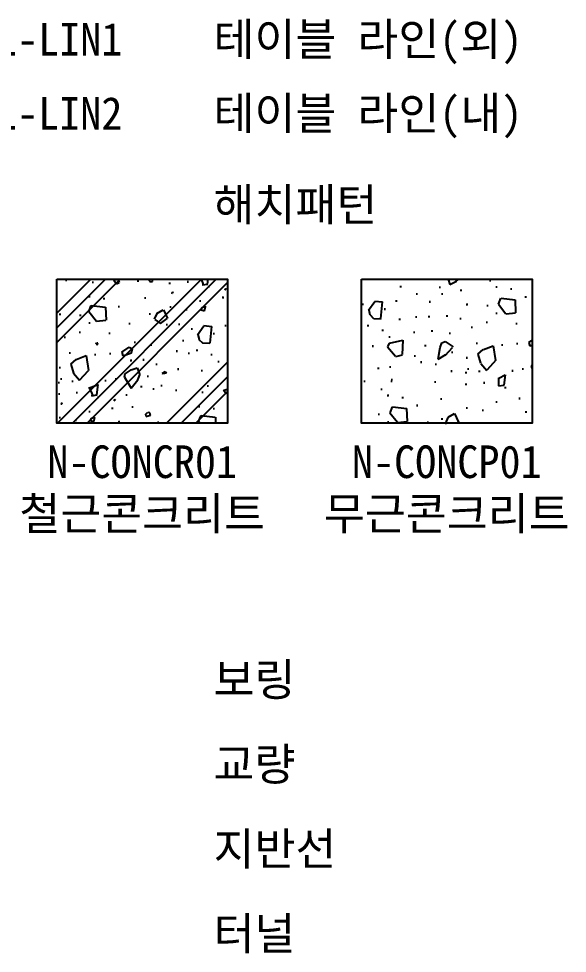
# Model space of a CAD drawing. Header units: millimetres. Extents: x 0 to 841, y 0 to 594.
# Drawn here: x 445 to 529.1, y 150.2 to 293.3 of the extents above; entities that cross this region are included whole.
import ezdxf
from ezdxf.enums import TextEntityAlignment as Align

# ---------------------------------------------------------------- set-up
doc = ezdxf.new("R2010")
doc.units = ezdxf.units.MM
doc.header["$LTSCALE"] = 1000
doc.header["$MEASUREMENT"] = 0
for name, color, linetype in [('CR-BORE', 2, 'Continuous'), ('CR-BRDG', 4, 'Continuous'), ('CR-GRND', 3, 'Continuous'), ('CR-TUNL', 4, 'Continuous'), ('CS-TABL-LIN1', 4, 'Continuous'), ('CS-TABL-LIN2', 1, 'Continuous'), ('CZ-PATT', 1, 'Continuous')]:
    doc.layers.add(name, color=color, linetype=linetype)
doc.styles.add('굴림체', font='GulimChe')

msp = doc.modelspace()

# ---------------------------------------------------------------- hatches: boundary and pattern name
at = {"layer": 'CZ-PATT'}
h = msp.add_hatch(dxfattribs=at)
h.set_pattern_fill('N-CONCR01', color=256, scale=40, style=0)
h.set_pattern_definition([(40.56962296230001, (-122.79176933249573, 1.2627554281887114), (237.44758413992787, 203.787047320308), [1.1052000000000002, -1539.498219684]), (30.05048308730002, (-113.81176933249571, 7.488755428188597), (321.87951486648956, 187.23736758755194), [0.02, -645.8401068399999]), (339.95659841310004, (-123.71576933249571, 5.4071554281886165), (50.63109956815352, -16.689974071203665), [0.020000000000000004, -341.2675355836]), (0.23781152883499998, (-109.67176933249539, 1.2425954281886789), (16.970562748471558, 16.970562748484856), [0, -33.80112231116]), (348.9099370412, (-124.3037693324955, -4.804844571811373), (33.80083115831078, 0.14029433866305063), [0.12479999999999974, -85.91381240999978]), (30.05048308730002, (-115.56376933249567, -12.548844571811514), (321.87951486648956, 187.23736758755194), [0.02, -645.8401068399999]), (19.9816361577, (-118.58376933249565, -3.796844571811336), (372.3703200962176, 136.74656235800643), [0.02, -450.225505972]), (30.05048308730002, (-119.68776933249546, -16.67284457181131), (321.87951486648956, 187.23736758755194), [0.02, -645.8401068399999]), (18.6247258276, (-113.5157693324955, 0.36755542818855247), (16.970562748504978, 16.970562748449204), [0.9615999999999978, -52.615595423999835]), (19.9816361577, (-122.53576933249542, -12.112844571811365), (372.3703200962176, 136.74656235800643), [0.02, -450.225505972]), (339.95659841310004, (-116.06376933249567, -9.77284457181122), (50.63109956815352, -16.689974071203665), [0.020000000000000004, -341.2675355836]), (39.99902221640001, (-113.54776933249559, 1.8531554281885292), (423.98348003606407, 356.6624063964921), [0.020000000000000004, -819.0982105319999]), (19.9816361577, (-119.08776933249555, 2.727155428188782), (372.3703200962176, 136.74656235800643), [0.02, -450.225505972]), (14.9501479909, (-124.60776933249554, -1.53564457181119), (186.11501287894527, 51.47286559987325), [0.020000000000000004, -332.7010206844]), (19.9816361577, (-109.40776933249572, -7.644844571811291), (372.3703200962176, 136.74656235800643), [0.02, -450.225505972]), (63.2927336041, (-118.9277693324957, 4.387155428188635), (17.110857087151743, 50.77139390684788), [0.19484000000000004, -75.63731590680003]), (348.9099370412, (-125.46376933249576, 5.523155428188602), (33.80083115831078, 0.14029433866305063), [0.22227999999999948, -85.81633240999979]), (19.9816361577, (-130.85576933249558, 2.5991554281886238), (372.3703200962176, 136.74656235800643), [0.02, -450.225505972]), (71.3752741724, (-124.18376933249556, -4.82884457181126), (0.14029433862690954, 33.80083115832859), [0.15480000000000002, -53.42239542400001]), (19.9816361577, (-109.4237693324958, -7.652844571811329), (372.3703200962176, 136.74656235800643), [0.02, -450.225505972]), (30.05048308730002, (-115.44936933249573, 10.0851554281885), (321.87951486648956, 187.23736758755194), [0.02, -645.8401068399999]), (30.05048308730002, (-123.17976933249571, -9.588844571811478), (321.87951486648956, 187.23736758755194), [0.02, -645.8401068399999]), (5.428166986109999, (-118.87576933249557, 7.867155428188656), (152.1738873819329, 17.531740103031574), [1.4744000000000002, -185.3380640848]), (272.2525534086, (-117.46376933249581, 9.987155428188547), (15.427325023307333, -354.83857999296947), [1.9919999999999958, -386.9479506443991]), (19.9816361577, (-111.01176933249553, -0.5908445718114308), (372.3703200962176, 136.74656235800643), [0.02, -450.225505972]), (355.03965932169, (-106.66376933249558, -2.7008445718113325), (33.80083115832426, 0.14029433863666396), [0.020000000000000004, -186.513030056]), (19.9816361577, (-120.4317693324956, -13.55284457181142), (372.3703200962176, 136.74656235800643), [0.02, -450.225505972]), (341.7557757649, (-114.7437693324955, -13.652844571811329), (33.800831158325174, 0.140294338644813), [0.4120000000000001, -52.899007099600006]), (0.23781152883499998, (-110.48776933249565, 4.207155428188798), (16.970562748471558, 16.970562748484856), [0.020000000000000004, -33.78112231116]), (28.9376995482, (-132.7397693324956, -3.408844571811187), (152.454476059203, 85.13340241959403), [0.44799999999999884, -773.7766349919981]), (30.05048308730002, (-124.59576933249537, -3.2964445718112074), (321.87951486648956, 187.23736758755194), [0.02, -645.8401068399999]), (19.9816361577, (-124.27976933249556, -0.9648445718112271), (372.3703200962176, 136.74656235800643), [0.02, -450.225505972]), (81.157492868, (-128.66776933249548, 0.30875542818876056), (17.391445764484423, 118.37305622356996), [1.8355999999999955, -562.9414448759981]), (344.95019802620004, (-117.69176933249543, 11.295155428188536), (135.0630302946654, -33.239653803710375), [0.020000000000000004, -192.26956707320005]), (44.99999999999999, (-135.1724093324956, -3.4242045718112877), (-16.83026840982927, 16.83026840982927), []), (339.95659841310004, (-121.4277693324957, 6.175155428188646), (50.63109956815352, -16.689974071203665), [0.020000000000000004, -341.2675355836]), (50.345017836699995, (-113.54376933249569, -2.4004445718114766), (322.72128089902924, 390.04235453816506), [1.6360000000000001, -1275.9190464600001]), (285.9879196207, (-114.98376933249574, 3.107155428188662), (83.30957601743302, -286.95632899916495), [0.576, -543.7606125840001]), (19.9816361577, (-122.9537693324956, 2.9911554281886765), (372.3703200962176, 136.74656235800643), [0.02, -450.225505972]), (34.957317556999996, (-123.51176933249553, -13.704844571811464), (338.9903719552257, 238.00876149577434), [0.02, -682.4365163719999]), (344.95019802620004, (-129.22376933249552, -0.22484457181144535), (135.0630302946654, -33.239653803710375), [0.020000000000000004, -192.26956707320005]), (279.55801392899997, (-114.82376933249543, -13.136844571811253), (49.50874485919332, -287.0966233376425), [0.5303999999999982, -496.12550329999885]), (30.05048308730002, (-122.56776933249557, -1.3396445718112773), (321.87951486648956, 187.23736758755194), [0.02, -645.8401068399999]), (30.05048308730002, (-115.41976933249543, -7.556844571811325), (321.87951486648956, 187.23736758755194), [0.02, -645.8401068399999]), (34.957317556999996, (-111.99176933249555, -2.180844571811349), (338.9903719552257, 238.00876149577434), [0.02, -682.4365163719999]), (315, (-120.1165693324956, -11.92764457181147), (16.97056274847714, 16.970562748477143), [0.7583200000000002, -23.04327384356]), (291.0746817953, (-112.62376933249561, 0.6751554281886456), (150.49035531874492, -388.0782337982889), [1.1400000000000003, -649.8349752760003]), (19.9816361577, (-135.55976933249576, -2.1892445718112867), (372.3703200962176, 136.74656235800643), [0.02, -450.225505972]), (348.9099370412, (-119.3037693324955, -6.892844571811338), (33.80083115831078, 0.14029433866305063), [0.2223999999999994, -85.81621240999978]), (22.9993510214, (-125.78376933249547, 5.387155428188635), (118.51335056209358, 51.19227692267209), [0.3320000000000001, -698.5617116680003]), (21.5447871404, (-121.95176933249559, 1.9831554281886392), (169.28474446880557, 68.30313400975419), [1.6312000000000004, -416.9560401360001]), (19.9816361577, (-117.83976933249551, -11.00884457181133), (372.3703200962176, 136.74656235800643), [0.02, -450.225505972]), (39.99902221640001, (-126.47176933249557, 1.4471554281885801), (423.98348003606407, 356.6624063964921), [0.020000000000000004, -819.0982105319999]), (19.72079624200001, (-120.06376933249572, -2.4072445718113613), (473.9131079081376, 170.96827653158883), [1.5919999999999999, -555.7836246439998]), (35.61450461, (-114.96776933249566, 3.091155428188813), (16.970562748465316, 16.970562748478056), [1.3596000000000004, -144.59421416560005]), (34.957317556999996, (-121.84376933249541, -3.0764445718114075), (338.9903719552257, 238.00876149577434), [0.02, -682.4365163719999]), (19.9816361577, (-131.46376933249576, 0.0887554281885059), (372.3703200962176, 136.74656235800643), [0.02, -450.225505972]), (30.05048308730002, (-124.50776933249563, 0.7461554281885587), (321.87951486648956, 187.23736758755194), [0.02, -645.8401068399999]), (44.99999999999999, (-127.81856933249537, -10.778044571811279), (-16.83026840982927, 16.83026840982927), []), (19.9816361577, (-117.48776933249565, -1.2388445718113417), (372.3703200962176, 136.74656235800643), [0.02, -450.225505972]), (330.0502578346, (-116.4237693324958, -5.484844571811209), (236.0446407538119, -134.22126426286727), [0.020000000000000004, -369.68538356399995]), (339.95659841310004, (-116.06376933249567, -9.77284457181122), (50.63109956815352, -16.689974071203665), [0.020000000000000004, -341.2675355836]), (19.9816361577, (-124.29576933249564, -0.9716445718113391), (372.3703200962176, 136.74656235800643), [0.02, -450.225505972]), (346.972735822, (-114.82376933249543, -13.136844571811253), (219.4949610212372, -49.78933353651256), [0.5815999999999983, -588.6361003839983]), (19.9816361577, (-119.41976933249543, 13.791155428188631), (372.3703200962176, 136.74656235800643), [0.02, -450.225505972]), (30.05048308730002, (-115.5797693324958, -12.556844571811325), (321.87951486648956, 187.23736758755194), [0.02, -645.8401068399999]), (30.05048308730002, (-124.49176933249555, 0.7559554281885994), (321.87951486648956, 187.23736758755194), [0.02, -645.8401068399999]), (44.99999999999999, (-111.33856933249535, -6.42644457181132), (-16.83026840982927, 16.83026840982927), [0.49284, -23.50716]), (30.05048308730002, (-111.65736933249536, 1.9327554281885577), (321.87951486648956, 187.23736758755194), [0.02, -645.8401068399999]), (19.9816361577, (-122.97176933249563, 2.9831554281886383), (372.3703200962176, 136.74656235800643), [0.02, -450.225505972]), (19.9816361577, (-109.0557693324954, -8.692844571811293), (372.3703200962176, 136.74656235800643), [0.02, -450.225505972]), (308.3126965349, (-120.0237693324957, 9.323155428188784), (386.6752904110468, -488.49866690144046), [1.8544, -1028.625023712]), (34.957317556999996, (-112.90776933249577, -8.680844571811349), (338.9903719552257, 238.00876149577434), [0.02, -682.4365163719999]), (19.9816361577, (-116.77576933249571, 2.903155428188711), (372.3703200962176, 136.74656235800643), [0.02, -450.225505972]), (19.9816361577, (-106.31576933249562, 0.5159554281885903), (372.3703200962176, 136.74656235800643), [0.02, -450.225505972]), (349.9180709636, (-121.34416933249577, 8.743555428188756), (287.09662333770495, -49.5087448590801), [0.020000000000000004, -377.33551134800007]), (82.92639340859999, (-118.78376933249547, -3.4368445718114344), (17.531740102968968, 152.17388738196053), [1.5800000000000003, -424.38293290400003]), (286.9055920705, (-122.78376933249547, 1.263155428188611), (16.689974071218213, -50.63109956823851), [1.4400000000000002, -457.23100004799994]), (39.99902221640001, (-125.05576933249546, -9.656844571811238), (423.98348003606407, 356.6624063964921), [0.020000000000000004, -819.0982105319999]), (63.2927336041, (-125.94376933249578, 5.043155428188584), (17.110857087151743, 50.77139390684788), [0.3896800000000001, -75.44247590680003]), (30.05048308730002, (-119.70376933249554, -16.68084457181112), (321.87951486648956, 187.23736758755194), [0.02, -645.8401068399999]), (19.9816361577, (-120.41576933249553, -13.544844571811609), (372.3703200962176, 136.74656235800643), [0.02, -450.225505972]), (0.23781152883499998, (-122.0237693324957, -7.332844571811396), (16.970562748471558, 16.970562748484856), [0.020000000000000004, -33.78112231116]), (344.95019802620004, (-129.22376933249552, -0.22884457181135076), (135.0630302946654, -33.239653803710375), [0.020000000000000004, -192.26956707320005]), (20.9497543705, (-128.12776933249552, 2.823155428188784), (220.05613837576732, 85.41399109674578), [0.5572000000000001, -525.0736452040001]), (31.075259980899997, (-114.46376933249576, -0.19684457181119808), (16.970562748504417, 16.970562748475558), [1.1000000000000003, -97.8066017488]), (278.5190643601, (-120.43576933249557, 2.579155428188642), (49.368450520573006, -320.89745449600423), [2.3080000000000007, -441.72135785600017]), (355.03965932169, (-106.66376933249558, -2.7008445718113325), (33.80083115832426, 0.14029433863666396), [0.020000000000000004, -186.513030056]), (355.03965932169, (-118.18376933249556, -14.212844571811274), (33.80083115832426, 0.14029433863666396), [0.020000000000000004, -186.513030056]), (39.99902221640001, (-125.07176933249548, -9.668844571811405), (423.98348003606407, 356.6624063964921), [0.020000000000000004, -819.0982105319999]), (355.03965932169, (-129.46376933249576, -2.964844571811227), (33.80083115832426, 0.14029433863666396), [0.020000000000000004, -186.513030056]), (0.23781152883499998, (-128.38376933249538, -5.528844571811305), (16.970562748471558, 16.970562748484856), [0.020000000000000004, -33.78112231116]), (339.95659841310004, (-123.69576933249579, 5.399155428188582), (50.63109956815352, -16.689974071203665), [0.020000000000000004, -341.2675355836]), (30.05048308730002, (-110.94376933249578, -9.880844571811394), (321.87951486648956, 187.23736758755194), [0.02, -645.8401068399999]), (29.69933392090001, (-126.54376933249569, -7.932844571811302), (237.16699546267768, 136.18538500392313), [1.1279999999999974, -720.4487565879986]), (19.9816361577, (-115.89576933249555, -0.9720445718112387), (372.3703200962176, 136.74656235800643), [0.02, -450.225505972]), (44.99999999999999, (-124.29216933249563, -4.802964571811344), (-16.83026840982927, 16.83026840982927), [0.20776, -23.792240000000003]), (353.89203114451, (-119.66376933249558, 10.22715542818878), (33.80083115831633, 0.14029433863369023), [2.188, -150.71359167720001]), (30.05048308730002, (-123.16376933249558, -9.580844571811213), (321.87951486648956, 187.23736758755194), [0.02, -645.8401068399999]), (47.1567827215, (-127.48776933249565, 1.0227554281887024), (424.4043630515051, 458.06489987191173), [1.616, -1895.7281023760002]), (315, (-124.14536933249565, -4.656044571811435), (16.97056274847714, 16.970562748477143), [0.034658800000000003, -23.76693504356]), (19.9816361577, (-108.90376933249536, -2.0216445718112945), (372.3703200962176, 136.74656235800643), [0.02, -450.225505972]), (19.9816361577, (-118.58376933249565, -3.8020445718113933), (372.3703200962176, 136.74656235800643), [0.02, -450.225505972]), (30.05048308730002, (-111.64016933249559, 1.9427554281887751), (321.87951486648956, 187.23736758755194), [0.02, -645.8401068399999]), (300.8514333628, (-114.54376933249569, -0.7328445718112566), (16.83026840982664, -16.83026840987139), [1.9440000000000004, -96.2407947084]), (19.9816361577, (-117.85576933249558, -11.012844571811463), (372.3703200962176, 136.74656235800643), [0.02, -450.225505972]), (30.05048308730002, (-119.93776933249552, 7.5567554281885805), (321.87951486648956, 187.23736758755194), [0.02, -645.8401068399999]), (0.23781152883499998, (-116.87576933249562, 5.995155428188582), (16.970562748471558, 16.970562748484856), [0.020000000000000004, -33.78112231116]), (30.05048308730002, (-113.3317693324957, -5.275644571811426), (321.87951486648956, 187.23736758755194), [0.02, -645.8401068399999]), (34.957317556999996, (-123.49696933249561, -13.692844571811293), (338.9903719552257, 238.00876149577434), [0.02, -682.4365163719999]), (288.2442242351, (-110.74376933249556, -6.1648445718115), (16.830268409848095, -16.83026840982988), [0.41200000000000003, -52.899007099600006]), (44.99999999999999, (-125.5557693324954, -13.040844571811249), (-16.83026840982927, 16.83026840982927), []), (19.9816361577, (-113.01976933249534, -12.224844571811445), (372.3703200962176, 136.74656235800643), [0.02, -450.225505972]), (19.9816361577, (-119.9597693324954, 11.607155428188662), (372.3703200962176, 136.74656235800643), [0.02, -450.225505972]), (44.99999999999999, (-116.13376933249543, -4.33216457181129), (-16.83026840982927, 16.83026840982927), [0.24642400000000003, -23.753576000000002]), (19.9816361577, (-117.50376933249572, -1.2456445718112263), (372.3703200962176, 136.74656235800643), [0.02, -450.225505972]), (47.399530796600004, (-121.46376933249576, -1.1888445718113871), (763.9559123592591, 831.2769859996819), [2.02, -1703.4754244519995]), (74.04650225270001, (-119.27176933249575, -7.556844571811325), (120.05658828621456, 423.0014196625735), [0.6344, -685.687033748]), (39.99902221640001, (-125.38376933249538, 6.823155428188784), (423.98348003606407, 356.6624063964921), [0.020000000000000004, -819.0982105319999]), (278.38823069259996, (-111.34376933249541, -6.41284457181132), (65.77783591386685, -439.13021637951533), [0.3084, -563.0815439]), (30.05048308730002, (-113.82936933249539, 7.478755428188606), (321.87951486648956, 187.23736758755194), [0.02, -645.8401068399999]), (284.7247548854, (-120.30376933249545, -11.17284457181131), (49.92962787495127, -185.6941298627645), [0.796, -522.8529557800001]), (320.0109576084, (-114.22376933249552, -3.448844571811378), (202.10351525685851, -168.1623897595932), [0.020000000000000004, -549.516982344]), (30.05048308730002, (-119.92056933249575, 7.566755428188571), (321.87951486648956, 187.23736758755194), [0.02, -645.8401068399999]), (30.05048308730002, (-115.46656933249551, 10.075155428188737), (321.87951486648956, 187.23736758755194), [0.02, -645.8401068399999]), (30.05048308730002, (-115.40376933249536, -7.544844571811382), (321.87951486648956, 187.23736758755194), [0.02, -645.8401068399999]), (44.99999999999999, (-136.30376933249545, -2.2928445718112016), (-16.83026840982927, 16.83026840982927), []), (315, (-112.96536933249536, 4.6111554281887965), (16.97056274847714, 16.970562748477143), [0.020000000000000004, -23.781593843560003]), (0.23781152883499998, (-127.07576933249544, 4.487155428188544), (16.970562748471558, 16.970562748484856), [0.020000000000000004, -33.78112231116]), (341.7557757649, (-119.78376933249552, -7.372844571811356), (33.800831158325174, 0.140294338644813), [0.552, -52.75900709960001]), (30.05048308730002, (-110.9597693324954, -9.888844571811205), (321.87951486648956, 187.23736758755194), [0.02, -645.8401068399999]), (320.0109576084, (-114.26376933249549, -3.4328445718113016), (202.10351525685851, -168.1623897595932), [0.020000000000000004, -549.516982344]), (34.957317556999996, (-111.97176933249557, -2.1693645718114567), (338.9903719552257, 238.00876149577434), [0.02, -682.4365163719999]), (7.9250812060000015, (-127.54376933249569, -3.104844571811327), (118.37305622323859, 17.39144576436145), [0.30800000000000005, -631.3913450919999]), (19.9816361577, (-127.6517693324954, -7.988844571811342), (372.3703200962176, 136.74656235800643), [0.02, -450.225505972]), (341.7557757649, (-125.94376933249578, 5.043155428188584), (33.800831158325174, 0.140294338644813), [0.5516, -52.759407099600004]), (79.9938227745, (-114.5517693324955, -0.7312445718112031), (34.64259719026363, 202.94528128854256), [0.542, -497.4964374800001]), (19.9816361577, (-110.1437693324956, -2.5124445718113293), (372.3703200962176, 136.74656235800643), [0.02, -450.225505972]), (78.4708988807, (-113.46776933249566, 3.0111554281886583), (0.1402943386705946, 33.80083115833102), [0.6044, -85.70935022560002]), (0.23781152883499998, (-118.82376933249549, 4.547155428188489), (16.970562748471558, 16.970562748484856), [0.1744, -33.62672231116]), (358.68935991313, (-119.5837693324957, -12.452844571811518), (33.80083115832895, 0.1402943386350261), [1.1399999999999963, -624.2688493839981]), (294.5214658846, (-132.56376933249572, -2.7128445718112744), (200.98116054659613, -438.5690390247785), [0.528, -685.4676770000002]), (19.9816361577, (-124.44696933249548, 8.923155428188693), (372.3703200962176, 136.74656235800643), [0.02, -450.225505972]), (19.9816361577, (-119.4013693324955, 13.79915542818867), (372.3703200962176, 136.74656235800643), [0.02, -450.225505972]), (341.7557757649, (-110.98376933249574, -6.076844571811307), (33.800831158325174, 0.140294338644813), [0.27560000000000007, -53.03540709960002]), (307.8162086667, (-127.86376933249545, -2.7128445718112744), (16.83026840984425, -16.83026840985124), [0.496, -191.42329462040004]), (44.99999999999999, (-116.04656933249544, -4.157884571811337), (-16.83026840982927, 16.83026840982927), [0.061608, -23.938392000000007]), (66.63789250880001, (-126.91576933249553, -8.836844571811302), (17.110857087046767, 50.77139390669181), [0.9863999999999977, -128.11070871279955]), (315, (-118.92696933249545, 4.385555428188582), (16.97056274847714, 16.970562748477143), [0.246652, -23.55494184356]), (19.9816361577, (-109.07576933249538, -8.700844571811334), (372.3703200962176, 136.74656235800643), [0.02, -450.225505972]), (0.23781152883499998, (-121.19536933249537, -10.280844571811485), (16.970562748471558, 16.970562748484856), [0, -33.80112231116]), (333.57811163400004, (-108.78376933249547, -0.1088445718114599), (50.63109956830785, -16.689974071255804), [0.19480000000000003, -75.1354251784]), (12.938710354900012, (-133.13176933249542, -2.8408445718114326), (219.91584403701668, 51.61315993854039), [0.5800000000000001, -537.48531686]), (22.9993510214, (-119.62376933249561, -7.012844571811456), (118.51335056209358, 51.19227692267209), [0.3320000000000001, -698.5617116680003]), (14.9501479909, (-124.62776933249552, -1.5404445718113493), (186.11501287894527, 51.47286559987325), [0.020000000000000004, -332.7010206844]), (19.9816361577, (-108.90376933249536, -2.0284445718114057), (372.3703200962176, 136.74656235800643), [0.02, -450.225505972]), (80.6121949164, (-114.34376933249541, -13.788844571811296), (52.03404295432445, 321.3183375120604), [0.5299999999999981, -530.850449343998]), (89.7621884712, (-127.26376933249549, -3.0648445718113635), (-16.83026840986114, 16.83026840982767), [0.3488, -33.452322311159996]), (19.9816361577, (-131.48376933249574, 0.08195542818862123), (372.3703200962176, 136.74656235800643), [0.02, -450.225505972]), (68.0268732318, (-120.0237693324957, 9.323155428188784), (17.1108570870404, 50.771393906696844), [0.9824, -181.5625063256]), (304.74146175389996, (-133.14376933249565, -2.8528445718113744), (386.3947017340373, -556.1003292188274), [0.6800000000000002, -942.66226954]), (39.99902221640001, (-125.39976933249551, 6.807155428188711), (423.98348003606407, 356.6624063964921), [0.020000000000000004, -819.0982105319999]), (36.936220955100005, (-126.02376933249576, -9.492844571811478), (16.970562748476624, 16.970562748454384), [1.2959999999999998, -168.38168229640004]), (34.957317556999996, (-121.85976933249549, -3.088044571811224), (338.9903719552257, 238.00876149577434), [0.02, -682.4365163719999]), (31.075259980899997, (-128.66376933249558, 0.30715542818870745), (16.970562748504417, 16.970562748475558), [1.3800000000000003, -97.52660174880005]), (19.4754728044, (-114.81176933249571, 2.5391554281886783), (626.2272896316364, 222.30084779436982), [1.4248000000000003, -716.6595835840001]), (19.9816361577, (-124.46776933249566, 8.915155428188655), (372.3703200962176, 136.74656235800643), [0.02, -450.225505972]), (13.8821476815, (-111.2957693324957, -6.732844571811256), (135.34361897198772, 34.36200851283278), [0.7188, -644.061093004]), (30.05048308730002, (-126.82376933249543, -1.2884445718113966), (321.87951486648956, 187.23736758755194), [0.02, -645.8401068399999]), (355.03965932169, (-118.18376933249556, -14.212844571811274), (33.80083115832426, 0.14029433863666396), [0.020000000000000004, -186.513030056]), (30.05048308730002, (-124.6157693324958, -3.3064445718114275), (321.87951486648956, 187.23736758755194), [0.02, -645.8401068399999]), (315, (-116.00296933249547, -4.114324571811268), (16.97056274847714, 16.970562748477143), [0.061664, -23.739929843560002]), (315, (-124.48856933249544, -6.912444571811193), (16.97056274847714, 16.970562748477143), [0.020000000000000004, -23.781593843560003]), (353.5217046827201, (-119.34376933249541, -9.81284457181141), (152.03359304330078, -16.26909105532879), [1.1840000000000002, -576.840418936]), (34.957317556999996, (-112.89176933249564, -8.668844571811409), (338.9903719552257, 238.00876149577434), [0.02, -682.4365163719999]), (76.1178523185, (-118.75176933249577, 4.211155428188704), (120.33717696430699, 490.6030819814112), [0.3593200000000001, -644.420573004]), (315, (-108.33456933249545, 0.15319542818861015), (16.97056274847714, 16.970562748477143), [0.30831600000000003, -23.49327784356]), (44.99999999999999, (-126.68696933249566, -11.909644571811441), (-16.83026840982927, 16.83026840982927), []), (30.05048308730002, (-113.34776933249577, -5.28564457181119), (321.87951486648956, 187.23736758755194), [0.02, -645.8401068399999]), (0.23781152883499998, (-117.13976933249569, -15.292844571811202), (16.970562748471558, 16.970562748484856), [0.020000000000000004, -33.78112231116]), (0.23781152883499998, (-127.86376933249545, -2.7128445718112744), (16.970562748471558, 16.970562748484856), [0.6120000000000001, -33.18912231116]), (326.1306865807, (-127.62376933249561, 3.027155428188509), (101.12190479776214, -67.18077930067315), [1.4680000000000002, -993.105866848]), (30.05048308730002, (-122.5505693324958, -1.3296445718112864), (321.87951486648956, 187.23736758755194), [0.02, -645.8401068399999]), (44.99999999999999, (-134.04100933249538, -4.5556045718112745), (-16.83026840982927, 16.83026840982927), []), (291.6287063085, (-119.90376933249536, -2.408844571811187), (50.21021655226568, -118.09246754621137), [1.2800000000000002, -180.22283084640003]), (19.9816361577, (-119.93976933249542, 11.612355428188494), (372.3703200962176, 136.74656235800643), [0.02, -450.225505972]), (63.2927336041, (-116.1437693324956, -4.332844571811393), (17.110857087151743, 50.77139390684788), [0.19480000000000003, -75.63735590680002]), (74.04650225270001, (-125.41976933249543, 4.867155428188653), (120.05658828621456, 423.0014196625735), [0.6344, -685.687033748]), (39.99902221640001, (-126.45576933249549, 1.4599554281885512), (423.98348003606407, 356.6624063964921), [0.020000000000000004, -819.0982105319999]), (355.03965932169, (-129.4237693324958, -2.964844571811227), (33.80083115832426, 0.14029433863666396), [0.020000000000000004, -186.513030056]), (54.61018996069999, (-120.30376933249545, -11.17284457181131), (492.98808573833264, 694.9513066575951), [1.6680000000000004, -996.3376500880003]), (67.4514962856, (-112.50376933249572, -1.1408445718113853), (68.30313400997555, 169.2847444689935), [0.8160000000000001, -310.8037951628]), (330.0502578346, (-116.46376933249576, -5.472844571811493), (236.0446407538119, -134.22126426286727), [0.020000000000000004, -369.68538356399995]), (331.63436620939996, (-113.8637693324954, 3.8791554281885965), (219.2143723436082, -117.39099585307326), [0.5839999999999982, -670.1276137799982]), (15.137227023000008, (-108.59576933249537, -0.19524457181137223), (186.11501287869163, 51.47286560001681), [0.496799999999999, -525.3210583959983]), (310.4485411283, (-122.38376933249543, -0.11684457181127073), (201.82292657948932, -235.7640520763434), [1.4079999999999968, -905.9138368079977]), (69.5946573674, (-128.3877693324958, 2.123155428188511), (17.110857087111423, 50.771393906793065), [0.7464, -342.38414556799995]), (19.9816361577, (-121.67176933249539, -14.036844571811343), (372.3703200962176, 136.74656235800643), [0.02, -450.225505972]), (344.95019802620004, (-117.71176933249535, 11.29915542818867), (135.0630302946654, -33.239653803710375), [0.020000000000000004, -192.26956707320005]), (19.9816361577, (-106.3357693324956, 0.5091554281887056), (372.3703200962176, 136.74656235800643), [0.02, -450.225505972]), (293.38989996789996, (-125.54376933249574, -7.372844571811356), (234.36110869018358, -539.8312381631717), [1.4560000000000004, -715.3734369560002]), (30.05048308730002, (-126.83976933249556, -1.2984445718113875), (321.87951486648956, 187.23736758755194), [0.02, -645.8401068399999]), (63.2927336041, (-119.78376933249552, -7.372844571811356), (17.110857087151743, 50.77139390684788), [0.38960000000000006, -75.44255590680001]), (19.9816361577, (-116.75576933249567, 2.9071554281886165), (372.3703200962176, 136.74656235800643), [0.02, -450.225505972]), (19.9816361577, (-135.5797693324958, -2.196044571811399), (372.3703200962176, 136.74656235800643), [0.02, -450.225505972]), (19.9816361577, (-119.06776933249563, 2.7311554281886856), (372.3703200962176, 136.74656235800643), [0.02, -450.225505972]), (324.5397546875, (-126.90376933249541, -8.852844571811374), (101.1219047976428, -67.18077930058075), [1.116, -143.6961932084]), (19.9816361577, (-113.03576933249548, -12.232844571811256), (372.3703200962176, 136.74656235800643), [0.02, -450.225505972]), (84.0564958489, (-118.42376933249585, -12.492844571811474), (17.672034441569537, 185.97471854016453), [2.5639999999999996, -337.41215420640003]), (19.9816361577, (-119.94376933249578, -6.004444571811291), (372.3703200962176, 136.74656235800643), [0.02, -450.225505972]), (349.9180709636, (-121.32456933249574, 8.73995542818875), (287.09662333770495, -49.5087448590801), [0.020000000000000004, -377.33551134800007]), (19.9816361577, (-130.8357693324956, 2.603155428188529), (372.3703200962176, 136.74656235800643), [0.02, -450.225505972]), (39.99902221640001, (-113.53176933249551, 1.8671554281886529), (423.98348003606407, 356.6624063964921), [0.020000000000000004, -819.0982105319999]), (19.9816361577, (-127.67176933249539, -7.99684457181138), (372.3703200962176, 136.74656235800643), [0.02, -450.225505972]), (10.006177225499993, (-119.60776933249554, -3.5856445718113736), (287.51750635350936, 51.89374861604409), [0.8463999999999999, -497.1920374800001]), (31.075259980899997, (-108.77176933249575, -0.10804457181120597), (16.970562748504417, 16.970562748475558), [0.5080000000000001, -98.39860174880002])])
h.paths.add_polyline_path([(450.8485819578673, 253.42840482810203), (476.99230264816833, 253.42840482810203), (476.99230264816833, 231.3819806849649), (450.8485819578673, 231.3819806849649)])
h = msp.add_hatch(dxfattribs=at)
h.set_pattern_fill('N-CONCP01', color=256, scale=40, style=0)
h.set_pattern_definition([(14.005764342300001, (18.903502577275503, 26.67214714356396), (52.47152451889684, 14.048372233172232), [1.068, -684.8224185319999]), (20.198570218900002, (10.601502577275824, 53.86134714356376), (69.10149870711601, 30.678346421232334), [0.02000000000000001, -129.51948949200005]), (54.56294564969999, (14.743502577275649, 33.79214714356385), (566.559484851932, 797.0983985660728), [1.6680000000000001, -1143.12042398]), (20.198570218900002, (15.108702577275842, 56.550547143564046), (69.10149870711601, 30.678346421232334), [0.02000000000000001, -129.51948949200005]), (20.198570218900002, (4.232302577275734, 47.55014714356389), (69.10149870711601, 30.678346421232334), [0.02000000000000001, -129.51948949200005]), (21.0433571037, (6.7435025772756525, 47.96414714356388), (190.6745219326312, 75.40506507553897), [0.5572000000000001, -334.002473182]), (359.965466789436, (24.57950257727589, 49.15214714356398), (231.6792761733747, 1.140362459134032), [0.020000000000000004, -499.18019334799993]), (27.996458944199993, (27.2155025772754, 37.67614714356388), (412.0273902860371, 219.91162885808504), [1.1176, -835.057789804]), (354.35392807337996, (5.703502577275685, 41.9921471435639), (35.84155033088362, -2.5816019548161235), [0.020000000000000004, -667.578260848]), (30.07250435870001, (19.60070257727557, 55.02014714356392), (188.092919978061, 111.24661540647816), [0.020000000000000004, -316.3966017568]), (350.02054631793, (13.743502577275656, 53.684147143563905), (523.5748827313605, -91.1955538413625), [0.020000000000000004, -696.673663128]), (20.198570218900002, (15.123502577275758, 38.940547143563904), (69.10149870711601, 30.678346421232334), [0.02000000000000001, -129.51948949200005]), (14.988456043000003, (10.459502577275543, 43.40934714356402), (16.629974188053282, 16.629974188014955), [0.020000000000000004, -54.2995880668]), (30.07250435870001, (15.379502577275616, 28.27214714356387), (188.092919978061, 111.24661540647816), [0.020000000000000004, -316.3966017568]), (30.07250435870001, (21.23790257727569, 52.423747143564015), (188.092919978061, 111.24661540647816), [0.020000000000000004, -316.3966017568]), (20.198570218900002, (12.113502577275547, 47.936147143563886), (69.10149870711601, 30.678346421232334), [0.02000000000000001, -129.51948949200005]), (9.885562863, (15.459502577275543, 41.35934714356381), (140.78459936872812, 25.51514251161634), [0.8463999999999972, -660.4231953959979]), (29.6978715667, (7.715502577275402, 36.58654714356385), (359.5558657669866, 205.86325662466646), [1.1287999999999958, -925.4161597359972]), (88.18685248870001, (19.943502577275467, 26.95214714356372), (10.025530782484608, 355.8339013539829), [2.2039999999999917, -513.8844687839979]), (30.07250435870001, (10.575502577275529, 45.701347143563936), (188.092919978061, 111.24661540647816), [0.020000000000000004, -316.3966017568]), (30.07250435870001, (19.66350257727572, 37.40014714356403), (188.092919978061, 111.24661540647816), [0.020000000000000004, -316.3966017568]), (330.0370023083, (18.623502577275758, 39.46014714356399), (390.53508922654146, -224.23534734559405), [0.020000000000000004, -815.8246379640002]), (84.1959373392, (16.623502577275765, 32.47214714356393), (20.351938602077983, 212.46770003025483), [2.564, -513.3291802760001]), (30.07250435870001, (21.735502577275838, 39.669347143563755), (188.092919978061, 111.24661540647816), [0.020000000000000004, -316.3966017568]), (20.198570218900002, (14.653102577275611, 31.3997471435639), (69.10149870711601, 30.678346421232334), [0.02000000000000001, -129.51948949200005]), (39.99833070549999, (9.667502577275627, 51.75214714356389), (958.2349365353786, 804.542327394206), [0.020000000000000004, -1558.123275312]), (50.3873530833, (21.503502577275867, 42.54458714356383), (180.34811411349156, 218.77126639946306), [1.6360000000000001, -1155.8754774000001]), (20.198570218900002, (14.634302577275776, 31.392947143564015), (69.10149870711601, 30.678346421232334), [0.02000000000000001, -129.51948949200005]), (20.198570218900002, (6.787502577275518, 36.33054714356376), (69.10149870711601, 30.678346421232334), [0.02000000000000001, -129.51948949200005]), (339.9904366603, (13.639502577275834, 51.120147143563855), (311.10718269945204, -111.54749244297052), [0.020000000000000004, -389.66334123240006]), (30.07250435870001, (12.499102577275607, 43.605347143563904), (188.092919978061, 111.24661540647816), [0.020000000000000004, -316.3966017568]), (320.0477691267, (20.823502577275576, 41.51214714356388), (815.7713663221134, -682.7315728180654), [0.020000000000000004, -1336.45758278]), (14.988456043000003, (23.989502577275744, 32.768147143563965), (16.629974188053282, 16.629974188014955), [0.020000000000000004, -54.2995880668]), (354.35392807337996, (28.50350257727588, 42.24414714356385), (35.84155033088362, -2.5816019548161235), [0.020000000000000004, -667.578260848]), (20.198570218900002, (10.789502577275933, 43.98018714356385), (69.10149870711601, 30.678346421232334), [0.02000000000000001, -129.51948949200005]), (30.07250435870001, (21.731502577275478, 30.388147143563856), (188.092919978061, 111.24661540647816), [0.020000000000000004, -316.3966017568]), (20.198570218900002, (24.05430257727585, 44.35414714356378), (69.10149870711601, 30.678346421232334), [0.02000000000000001, -129.51948949200005]), (14.988456043000003, (10.439502577275562, 43.40454714356383), (16.629974188053282, 16.629974188014955), [0.020000000000000004, -54.2995880668]), (359.965466789436, (25.395502577275693, 46.18758714356386), (231.6792761733747, 1.140362459134032), [0, -499.200193348]), (20.198570218900002, (-0.9032974227243358, 42.34454714356389), (69.10149870711601, 30.678346421232334), [0.02000000000000001, -129.51948949200005]), (35.0294488611, (11.555502577275547, 31.240147143563718), (644.8470289200362, 452.7312674908601), [0.020000000000000004, -1098.413185988]), (308.26798914939997, (15.439502577275562, 53.87214714356378), (254.91369376650982, -321.43359051877997), [1.8544, -600.0193056800001]), (35.0294488611, (13.223502577275667, 41.868547143563774), (644.8470289200362, 452.7312674908601), [0.020000000000000004, -1098.413185988]), (285.9053019874, (20.103502577275776, 48.03214714356386), (94.91751825505884, -327.737156887422), [0.576, -434.72075466000007]), (64.7238788085, (17.66350257727572, 28.112147143564016), (170.0217062941735, 362.1374677229413), [0.6520000000000002, -723.8885277640002]), (47.39102988800002, (13.609502577275634, 43.755907143563945), (876.2254280569598, 953.0717326289468), [2.0215999999999914, -1951.7011703919939]), (290.76635890709997, (22.463502577275904, 45.62014714356383), (21.793178097671163, -55.05312647385771), [1.139999999999996, -743.7303003799979]), (20.198570218900002, (28.751902577275814, 45.461027143564024), (69.10149870711601, 30.678346421232334), [0.02000000000000001, -129.51948949200005]), (20.198570218900002, (3.585102577275393, 45.02706714356373), (69.10149870711601, 30.678346421232334), [0.02000000000000001, -129.51948949200005]), (35.0294488611, (23.07550257727553, 42.76414714356386), (644.8470289200362, 452.7312674908601), [0.020000000000000004, -1098.413185988]), (20.198570218900002, (12.094702577275712, 47.929347143564), (69.10149870711601, 30.678346421232334), [0.02000000000000001, -129.51948949200005]), (39.99833070549999, (21.51950257727549, 46.79814714356371), (958.2349365353786, 804.542327394206), [0.020000000000000004, -1558.123275312]), (20.198570218900002, (10.620302577275652, 53.868147143563874), (69.10149870711601, 30.678346421232334), [0.02000000000000001, -129.51948949200005]), (339.9904366603, (19.023502577275394, 35.19214714356394), (311.10718269945204, -111.54749244297052), [0.020000000000000004, -389.66334123240006]), (359.052482121432, (15.503502577275867, 32.47214714356393), (303.36237683500354, -4.022841450502527), [1.1400000000000001, -641.5141793399999]), (20.198570218900002, (15.665902577275574, 58.74414714356385), (69.10149870711601, 30.678346421232334), [0.02000000000000001, -129.51948949200005]), (82.6019750145, (16.303502577275594, 41.50814714356375), (-2.581601954845522, 35.84155033087809), [1.5800000000000003, -87.47439916160003]), (20.198570218900002, (15.999902577275861, 47.67694714356389), (69.10149870711601, 30.678346421232334), [0.02000000000000001, -129.51948949200005]), (35.0294488611, (24.483502577275445, 30.608147143563883), (644.8470289200362, 452.7312674908601), [0.020000000000000004, -1098.413185988]), (20.198570218900002, (6.768702577275693, 36.32374714356388), (69.10149870711601, 30.678346421232334), [0.02000000000000001, -129.51948949200005]), (331.680244686, (21.203502577275685, 48.824147143564005), (574.9060447904591, -308.8264577813557), [0.5840000000000001, -736.8470382640003]), (20.198570218900002, (17.56230257727566, 43.69934714356398), (69.10149870711601, 30.678346421232334), [0.02000000000000001, -129.51948949200005]), (67.42030723270001, (22.543502577275845, 43.80414714356402), (106.08341149683675, 259.77602063973455), [0.816, -355.364012298]), (39.99833070549999, (21.535502577275565, 46.812147143563834), (958.2349365353786, 804.542327394206), [0.020000000000000004, -1558.123275312]), (30.07250435870001, (10.451502577275733, 41.638547143563756), (188.092919978061, 111.24661540647816), [0.020000000000000004, -316.3966017568]), (40.596009946799995, (12.26350257727563, 46.20814714356402), (16.629974188046873, 16.629974188034875), [1.104, -352.71571113600004]), (20.198570218900002, (28.90670257727561, 36.81574714356384), (69.10149870711601, 30.678346421232334), [0.02000000000000001, -129.51948949200005]), (68.0552807405, (15.439502577275562, 53.87214714356378), (75.40506507562635, 190.67452193277637), [0.9824, -484.65507634799997]), (20.198570218900002, (22.03030257727552, 32.71374714356398), (69.10149870711601, 30.678346421232334), [0.02000000000000001, -129.51948949200005]), (20.198570218900002, (28.88790257727578, 36.80894714356374), (69.10149870711601, 30.678346421232334), [0.02000000000000001, -129.51948949200005]), (22.5796927673, (26.38350257727552, 40.06814714356392), (69.10149870712837, 30.678346421293444), [2.7720000000000007, -353.4080122980001]), (20.198570218900002, (16.503502577275867, 41.1497471435639), (69.10149870711601, 30.678346421232334), [0.02000000000000001, -129.51948949200005]), (20.198570218900002, (15.981102577275578, 47.67014714356401), (69.10149870711601, 30.678346421232334), [0.02000000000000001, -129.51948949200005]), (30.07250435870001, (26.735502577275838, 32.884147143563965), (188.092919978061, 111.24661540647816), [0.020000000000000004, -316.3966017568]), (39.99833070549999, (9.683502577275704, 51.768147143563965), (958.2349365353786, 804.542327394206), [0.020000000000000004, -1558.123275312]), (20.198570218900002, (3.603902577275676, 45.03390714356374), (69.10149870711601, 30.678346421232334), [0.02000000000000001, -129.51948949200005]), (20.198570218900002, (-0.9220974227246188, 42.337747143563774), (69.10149870711601, 30.678346421232334), [0.02000000000000001, -129.51948949200005]), (359.965466789436, (13.871902577275705, 34.66414714356394), (231.6792761733747, 1.140362459134032), [0, -499.200193348]), (5.471576477549999, (16.587502577275707, 52.416147143563876), (88.31307484966986, 11.466770278389106), [1.4744000000000002, -211.96581402040005]), (81.3215172523, (6.203502577275685, 45.45174714356381), (11.466770278372106, 88.31307484984546), [1.8356000000000003, -319.25139524440004]), (20.198570218900002, (17.209902577275898, 33.930947143564026), (69.10149870711601, 30.678346421232334), [0.02000000000000001, -129.51948949200005]), (350.02054631793, (13.723502577275667, 53.68814714356384), (523.5748827313605, -91.1955538413625), [0.020000000000000004, -696.673663128]), (20.198570218900002, (16.48270257727563, 41.142947143564015), (69.10149870711601, 30.678346421232334), [0.02000000000000001, -129.51948949200005]), (80.114437137, (20.515502577275583, 44.21374714356398), (88.01219781290075, 510.6668729539505), [0.5419999999999979, -660.7275953959979]), (359.965466789436, (13.06350257727582, 37.632147143564), (231.6792761733747, 1.140362459134032), [0.020000000000000004, -499.18019334799993]), (286.95618153789997, (12.26350257727563, 46.20814714356402), (46.16795815001163, -145.94780327825535), [1.4399999999999957, -398.74719079799894]), (344.9884587281, (17.35550257727573, 56.24414714356385), (35.841550330868436, -2.5816019548172733), [0.020000000000000004, -94.0861750048]), (30.07250435870001, (19.647502577275645, 37.388147143563856), (188.092919978061, 111.24661540647816), [0.020000000000000004, -316.3966017568]), (39.99833070549999, (8.395502577275693, 46.5881471435639), (958.2349365353786, 804.542327394206), [0.020000000000000004, -1558.123275312]), (35.0294488611, (11.571502577275623, 31.25214714356389), (644.8470289200362, 452.7312674908601), [0.020000000000000004, -1098.413185988]), (30.07250435870001, (19.617902577275807, 55.03014714356391), (188.092919978061, 111.24661540647816), [0.020000000000000004, -316.3966017568]), (315, (22.101902577275723, 49.556147143563976), (16.62997418803953, 16.629974188039533), [0.020000000000000004, -27.149271535759997]), (36.78301944010001, (8.223502577275667, 35.03214714356386), (16.629974188037277, 16.629974188010195), [1.2959999999999998, -188.80224467120001]), (30.07250435870001, (21.25550257727582, 52.43374714356378), (188.092919978061, 111.24661540647816), [0.020000000000000004, -316.3966017568]), (278.65513853759995, (14.631502577275576, 47.52414714356385), (66.82077378861979, -432.6802059260539), [2.3080000000000003, -672.3156864319999]), (26.458977592800007, (15.503502577275867, 42.58534714356392), (154.83297160206428, 77.98666703051792), [1.095999999999996, -767.8854213159979]), (354.35392807337996, (28.50350257727588, 42.24414714356385), (35.84155033088362, -2.5816019548161235), [0.020000000000000004, -667.578260848]), (30.07250435870001, (32.84750257727592, 41.515747143563885), (188.092919978061, 111.24661540647816), [0.020000000000000004, -316.3966017568]), (320.0477691267, (20.823502577275576, 41.4961471435638), (815.7713663221134, -682.7315728180654), [0.020000000000000004, -1336.45758278]), (20.198570218900002, (12.530702577275406, 32.83054714356376), (69.10149870711601, 30.678346421232334), [0.02000000000000001, -129.51948949200005]), (20.198570218900002, (15.647102577275746, 58.73694714356384), (69.10149870711601, 30.678346421232334), [0.02000000000000001, -129.51948949200005]), (20.198570218900002, (26.011502577275678, 36.25134714356386), (69.10149870711601, 30.678346421232334), [0.02000000000000001, -129.51948949200005]), (30.07250435870001, (26.753902577275767, 32.89214714356376), (188.092919978061, 111.24661540647816), [0.020000000000000004, -316.3966017568]), (344.9884587281, (17.375502577275718, 56.23854714356392), (35.841550330868436, -2.5816019548172733), [0.020000000000000004, -94.0861750048]), (30.07250435870001, (24.123502577275758, 35.06414714356379), (188.092919978061, 111.24661540647816), [0.020000000000000004, -316.3966017568]), (300.8931477302, (20.503502577275867, 44.212147143563925), (101.2210846237557, -167.74098137599108), [1.9440000000000002, -866.4929817040002]), (39.99833070549999, (10.011502577275678, 35.28814714356395), (958.2349365353786, 804.542327394206), [0.020000000000000004, -1558.123275312]), (30.07250435870001, (32.867502577275445, 41.525747143563876), (188.092919978061, 111.24661540647816), [0.020000000000000004, -316.3966017568]), (284.4510139477, (14.743502577275649, 33.79214714356385), (24.374780052508957, -90.89467680478924), [0.796, -693.2675183560001]), (47.1573577693, (7.383502577275522, 46.16534714356385), (976.0052731821575, 1052.8515777546634), [1.616, -2163.605511592]), (19.45082604250001, (20.25550257727582, 47.48414714356386), (417.1905941946526, 148.22852819629995), [1.4248000000000003, -754.5273435040001]), (282.00768407340007, (28.943502577275467, 41.132147143564), (24.374780052524173, -90.89467680445347), [1.8840000000000001, -127.6872846252]), (20.198570218900002, (4.213502577275904, 47.54294714356388), (69.10149870711601, 30.678346421232334), [0.02000000000000001, -129.51948949200005]), (30.07250435870001, (19.503502577275874, 32.396147143563894), (188.092919978061, 111.24661540647816), [0.020000000000000004, -316.3966017568]), (330.0370023083, (18.623502577275758, 39.472147143563916), (390.53508922654146, -224.23534734559405), [0.020000000000000004, -815.8246379640002]), (30.07250435870001, (11.903502577275503, 35.36414714356397), (188.092919978061, 111.24661540647816), [0.020000000000000004, -316.3966017568]), (310.94151281909996, (17.66350257727572, 28.112147143564016), (874.8473342460477, -1007.8871277509899), [1.8960000000000001, -1659.596048164]), (20.198570218900002, (10.77070257727565, 43.97334714356384), (69.10149870711601, 30.678346421232334), [0.02000000000000001, -129.51948949200005]), (20.198570218900002, (26.15750257727541, 42.91642714356385), (69.10149870711601, 30.678346421232334), [0.02000000000000001, -129.51948949200005]), (30.07250435870001, (23.427102577275505, 46.887747143563956), (188.092919978061, 111.24661540647816), [0.020000000000000004, -316.3966017568]), (20.198570218900002, (25.66150257727577, 37.300147143563905), (69.10149870711601, 30.678346421232334), [0.02000000000000001, -129.51948949200005]), (315, (33.36150257727559, 38.296547143563885), (16.62997418803953, 16.629974188039533), [0.020000000000000004, -27.149271535759997]), (20.198570218900002, (18.311102577275506, 47.85414714356375), (69.10149870711601, 30.678346421232334), [0.02000000000000001, -129.51948949200005]), (30.07250435870001, (10.471502577275714, 41.648547143563974), (188.092919978061, 111.24661540647816), [0.020000000000000004, -316.3966017568]), (339.9904366603, (18.98350257727543, 35.19214714356394), (311.10718269945204, -111.54749244297052), [0.020000000000000004, -389.66334123240006]), (20.198570218900002, (19.172702577275686, 43.97278714356389), (69.10149870711601, 30.678346421232334), [0.02000000000000001, -129.51948949200005]), (359.965466789436, (30.74350257727565, 39.49214714356391), (231.6792761733747, 1.140362459134032), [0.020000000000000004, -499.18019334799993]), (339.9904366603, (11.371502577275805, 50.34414714356399), (311.10718269945204, -111.54749244297052), [0.020000000000000004, -389.66334123240006]), (354.35392807337996, (5.703502577275685, 41.9921471435639), (35.84155033088362, -2.5816019548161235), [0.020000000000000004, -667.578260848]), (69.8014297811, (6.483502577275431, 47.26414714356383), (14.048372233244573, 52.4715245190705), [0.7463999999999981, -128.7930894919995]), (35.0294488611, (24.46750257727581, 30.59614714356394), (644.8470289200362, 452.7312674908601), [0.020000000000000004, -1098.413185988]), (20.198570218900002, (18.292302577275684, 47.84694714356374), (69.10149870711601, 30.678346421232334), [0.02000000000000001, -129.51948949200005]), (35.4370543503, (20.099502577275416, 48.036147143563994), (135.62139545904157, 97.19824317334394), [1.3596, -1143.4288239799998]), (18.659898514600002, (21.54350257727583, 45.312147143563834), (121.57302322566915, 44.726718654464655), [0.9600000000000002, -182.74088706520004]), (353.43155610766, (15.703502577275685, 35.15214714356398), (35.84155033085657, -2.5816019548164926), [1.184, -415.016604896]), (11.983330425499993, (17.943502577275467, 28.712147143563925), (245.72764840658385, 53.611886978270206), [2.112, -446.6511979400001]), (315, (14.950702577275479, 33.01734714356371), (35.841550330874064, -2.5816019547950053), [0.7583200000000002, -26.41095153576]), (35.0294488611, (13.223502577275667, 41.85614714356393), (644.8470289200362, 452.7312674908601), [0.020000000000000004, -1098.413185988]), (20.198570218900002, (15.127502577275663, 56.55734714356393), (69.10149870711601, 30.678346421232334), [0.02000000000000001, -129.51948949200005]), (20.198570218900002, (22.049102577275804, 32.72054714356386), (69.10149870711601, 30.678346421232334), [0.02000000000000001, -129.51948949200005]), (30.07250435870001, (21.719502577275776, 39.65934714356399), (188.092919978061, 111.24661540647816), [0.020000000000000004, -316.3966017568]), (20.198570218900002, (28.73310257727553, 45.45418714356401), (69.10149870711601, 30.678346421232334), [0.02000000000000001, -129.51948949200005]), (35.0294488611, (22.159502577275816, 36.26414714356383), (644.8470289200362, 452.7312674908601), [0.020000000000000004, -1098.413185988]), (359.965466789436, (6.663502577275722, 39.416147143563876), (231.6792761733747, 1.140362459134032), [0.020000000000000004, -499.18019334799993]), (30.07250435870001, (19.48750257727579, 32.388147143563856), (188.092919978061, 111.24661540647816), [0.020000000000000004, -316.3966017568]), (344.9884587281, (5.831502577275387, 44.72054714356386), (35.841550330868436, -2.5816019548172733), [0.020000000000000004, -94.0861750048]), (272.1555334603, (17.979502577275525, 54.54414714356383), (2.581601954784877, -35.8415503308739), [1.9911999999999948, -516.7875626399979]), (31.2309719361, (6.1835025772757035, 45.45214714356371), (392.8158141423751, 239.12320500014485), [1.3800000000000001, -797.68780366]), (20.198570218900002, (17.581102577275487, 43.706187143563966), (69.10149870711601, 30.678346421232334), [0.02000000000000001, -129.51948949200005]), (359.965466789436, (7.991502577275696, 49.432147143563725), (231.6792761733747, 1.140362459134032), [0.020000000000000004, -499.18019334799993]), (30.07250435870001, (11.887502577275882, 35.35614714356393), (188.092919978061, 111.24661540647816), [0.020000000000000004, -316.3966017568]), (66.7959778256, (7.343502577275558, 35.67214714356396), (228.796797182286, 536.1820154686702), [0.988, -657.5676033320001]), (20.198570218900002, (18.028302577275554, 25.064147143563787), (69.10149870711601, 30.678346421232334), [0.02000000000000001, -129.51948949200005]), (87.7438144954, (15.46350257727591, 41.360147143563836), (-2.581601954803351, 35.84155033087394), [1.2280000000000004, -158.89230204600003]), (293.22239613249997, (8.703502577275685, 37.15214714356398), (128.17746663141847, -294.4772085114483), [1.4560000000000004, -378.8894342504001]), (35.0294488611, (22.175502577275438, 36.276147143563776), (644.8470289200362, 452.7312674908601), [0.020000000000000004, -1098.413185988]), (30.07250435870001, (23.40990257727573, 46.87774714356374), (188.092919978061, 111.24661540647816), [0.020000000000000004, -316.3966017568]), (30.07250435870001, (15.146702577275398, 52.51174714356375), (188.092919978061, 111.24661540647816), [0.020000000000000004, -316.3966017568]), (354.35392807337996, (16.86350257727554, 30.712147143563925), (35.84155033088362, -2.5816019548161235), [0.020000000000000004, -667.578260848]), (20.198570218900002, (18.047102577275837, 25.0709471435639), (69.10149870711601, 30.678346421232334), [0.02000000000000001, -129.51948949200005]), (20.198570218900002, (25.642702577275486, 37.29334714356402), (69.10149870711601, 30.678346421232334), [0.02000000000000001, -129.51948949200005]), (30.07250435870001, (15.36350257727554, 28.264147143563832), (188.092919978061, 111.24661540647816), [0.020000000000000004, -316.3966017568]), (20.198570218900002, (13.396302577275492, 30.90934714356399), (69.10149870711601, 30.678346421232334), [0.02000000000000001, -129.51948949200005]), (359.965466789436, (17.943502577275467, 29.67214714356396), (231.6792761733747, 1.140362459134032), [0.020000000000000004, -499.18019334799993]), (326.296657854, (7.263502577275631, 48.16414714356392), (93.4762787594837, -60.21633038338348), [1.4668, -358.7117989124]), (20.198570218900002, (17.228702577275733, 33.93774714356391), (69.10149870711601, 30.678346421232334), [0.02000000000000001, -129.51948949200005]), (20.198570218900002, (24.91950257727558, 42.4327471435638), (69.10149870711601, 30.678346421232334), [0.02000000000000001, -129.51948949200005]), (353.79205635049004, (15.823502577275576, 54.79214714356385), (35.8415503308661, -2.581601954815392), [2.188, -485.8254505520001]), (35.0294488611, (23.103502577275776, 42.775747143563876), (644.8470289200362, 452.7312674908601), [0.020000000000000004, -1098.413185988]), (315, (21.8383025772755, 26.772947143563897), (16.62997418803953, 16.629974188039533), [0.020000000000000004, -27.149271535759997]), (315, (10.578702577275635, 38.03254714356399), (16.62997418803953, 16.629974188039533), [0.020000000000000004, -27.149271535759997]), (20.198570218900002, (26.176302577275692, 42.92326714356386), (69.10149870711601, 30.678346421232334), [0.02000000000000001, -129.51948949200005]), (30.07250435870001, (8.243502577275649, 43.656547143563785), (188.092919978061, 111.24661540647816), [0.020000000000000004, -316.3966017568]), (30.07250435870001, (8.227502577275573, 43.64654714356402), (188.092919978061, 111.24661540647816), [0.020000000000000004, -316.3966017568]), (339.9904366603, (11.35150257727583, 50.3521471435638), (311.10718269945204, -111.54749244297052), [0.020000000000000004, -389.66334123240006]), (288.92911754859995, (26.38350257727552, 40.06814714356392), (157.7154505937123, -457.05498597933945), [2.524, -693.153734352]), (30.975557995700004, (20.60750257727568, 44.747747143563856), (290.45436706084956, 175.18491020406577), [1.0984, -895.8147941400001]), (324.4511286285, (7.343502577275558, 35.67214714356396), (112.68785490218676, -79.42790652622244), [1.1159999999999959, -715.0056792879979]), (78.7754738918, (21.599502577275416, 47.95614714356384), (65.0786572564193, 334.0407232562454), [0.604399999999998, -536.9753142479979]), (39.99833070549999, (8.411502577275769, 46.602547143563925), (958.2349365353786, 804.542327394206), [0.020000000000000004, -1558.123275312]), (20.198570218900002, (25.992702577275864, 36.24454714356398), (69.10149870711601, 30.678346421232334), [0.02000000000000001, -129.51948949200005]), (310.4175255069, (12.703502577275685, 44.82814714356391), (194.69736338322338, -227.95731175951386), [1.4080000000000001, -1470.4376192480004]), (30.07250435870001, (21.71150257727551, 30.380147143563832), (188.092919978061, 111.24661540647816), [0.020000000000000004, -316.3966017568]), (39.99833070549999, (9.995502577275605, 35.27614714356379), (958.2349365353786, 804.542327394206), [0.020000000000000004, -1558.123275312]), (30.07250435870001, (10.559502577275452, 45.69114714356374), (188.092919978061, 111.24661540647816), [0.020000000000000004, -316.3966017568]), (43.405465882399994, (28.183502577275704, 38.19214714356396), (717.6704920401717, 679.2473397545757), [1.58, -1951.197974316]), (344.9884587281, (5.851502577275824, 44.715347143563804), (35.841550330868436, -2.5816019548172733), [0.020000000000000004, -94.0861750048]), (14.988456043000003, (24.007502577275773, 32.77214714356387), (16.629974188053282, 16.629974188014955), [0.020000000000000004, -54.2995880668]), (30.07250435870001, (24.10750257727568, 35.056147143563976), (188.092919978061, 111.24661540647816), [0.020000000000000004, -316.3966017568]), (359.965466789436, (18.19150257727552, 50.94014714356399), (231.6792761733747, 1.140362459134032), [0.020000000000000004, -499.18019334799993]), (354.35392807337996, (16.903502577275503, 30.712147143563925), (35.84155033088362, -2.5816019548161235), [0.020000000000000004, -667.578260848]), (21.577053910000007, (13.115502577275493, 46.92814714356382), (69.10149870709715, 30.678346421261054), [1.631199999999996, -203.41195924559966]), (30.07250435870001, (12.516702577275737, 43.615347143563895), (188.092919978061, 111.24661540647816), [0.020000000000000004, -316.3966017568]), (30.07250435870001, (15.129502577275623, 52.50174714356399), (188.092919978061, 111.24661540647816), [0.020000000000000004, -316.3966017568])])
h.paths.add_polyline_path([(497.53819885864505, 253.42840482810203), (523.6819195489461, 253.42840482810203), (523.6819195489461, 231.3819806849649), (497.53819885864505, 231.3819806849649)])

# ---------------------------------------------------------------- linework, layer by layer
for points in [[(450.8485819578673, 253.42840482810203), (476.99230264816833, 253.42840482810203), (476.99230264816833, 231.3819806849649), (450.8485819578673, 231.3819806849649)], [(497.53819885864505, 253.42840482810203), (523.6819195489461, 253.42840482810203), (523.6819195489461, 231.3819806849649), (497.53819885864505, 231.3819806849649)]]:
    msp.add_lwpolyline(points, close=True, dxfattribs=at)

# ---------------------------------------------------------------- texts
at = {"layer": 'CR-BORE', "style": '굴림체'}
msp.add_text('보링', height=5, dxfattribs=at).set_placement((474.8608144686127, 189.62369904532625))
at = {"layer": 'CR-BRDG', "style": '굴림체'}
msp.add_text('교량', height=5, dxfattribs=at).set_placement((474.8608144686127, 176.66286533460425))
at = {"layer": 'CR-GRND', "style": '굴림체'}
msp.add_text('지반선', height=5, dxfattribs=at).set_placement((474.8608144686127, 163.70203162388225))
at = {"layer": 'CR-TUNL', "style": '굴림체'}
msp.add_text('터널', height=5, dxfattribs=at).set_placement((474.8608144686127, 150.74119791316025))
at = {"layer": 'CS-TABL-LIN1', "style": '굴림체'}
for s, p in [('CZ-TABL-LIN1', (422.1071330685413, 287.6834487749386)), ('테이블 라인(외)', (474.8608144686127, 287.6834487749386))]:
    msp.add_text(s, height=5, dxfattribs=at).set_placement(p)
at = {"layer": 'CS-TABL-LIN2', "style": '굴림체'}
for s, p in [('테이블 라인(내)', (474.8608144686127, 276.3330086834924)), ('CZ-TABL-LIN2', (422.1071330685413, 276.3330086834924))]:
    msp.add_text(s, height=5, dxfattribs=at).set_placement(p)
at = {"layer": 'CZ-PATT', "style": '굴림체'}
msp.add_text('해치패턴', height=5, dxfattribs=at).set_placement((474.8608144686127, 262.3485764125892))
for s, p in [('N-CONCR01', (463.9204423030178, 222.97900876221024)), ('N-CONCP01', (510.6100592037956, 222.97900876221024)), ('철근콘크리트', (463.9204423030178, 215.03212808810417)), ('무근콘크리트', (510.6100592037956, 215.03212808810417))]:
    msp.add_text(s, height=5, dxfattribs=at).set_placement(p, align=Align.CENTER)

doc.saveas('drawing.dxf')
